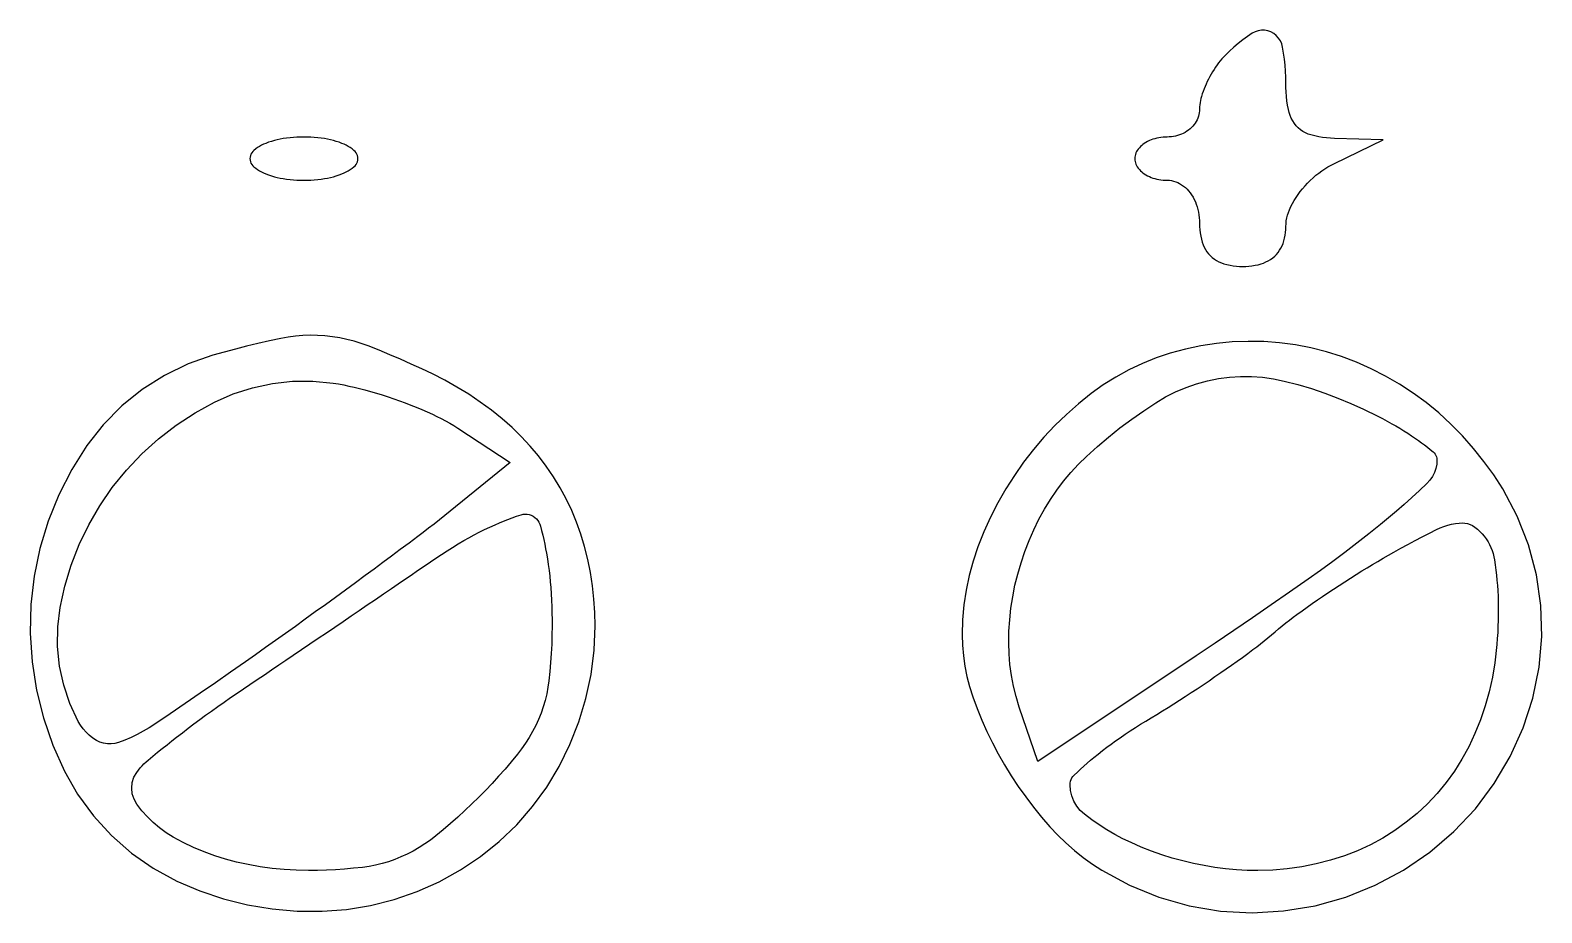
# Model space of a CAD drawing. Header units: millimetres. Extents: x -134 to 134, y -49 to 49.
# Drawn here: x -95.47 to -88.27, y -17.52 to -13.32 of the extents above; entities that cross this region are included whole.
import ezdxf

# ---------------------------------------------------------------- set-up
doc = ezdxf.new("R2010")
doc.units = ezdxf.units.MM
doc.header["$LTSCALE"] = 10
doc.header["$MEASUREMENT"] = 0

# ---------------------------------------------------------------- blocks, each defined once
blk = doc.blocks.new('DT0B-ULTRA_v_1')
at = {"color": 7, "linetype": 'Continuous', "lineweight": -3}
for points in [[(-89.7746, -13.4359, 0), (-89.7832, -13.4447, 0), (-89.7915, -13.4539, 0), (-89.7996, -13.4633, 0), (-89.8073, -13.4729, 0), (-89.8147, -13.4828, 0), (-89.8218, -13.4929, 0), (-89.8292, -13.504, 0), (-89.8363, -13.5154, 0), (-89.8431, -13.5268, 0), (-89.8496, -13.5385, 0), (-89.8558, -13.5503, 0), (-89.8617, -13.5622, 0), (-89.867, -13.5737, 0), (-89.8721, -13.5853, 0), (-89.8768, -13.597, 0), (-89.8812, -13.6088, 0), (-89.8853, -13.6207, 0), (-89.8891, -13.6328, 0), (-89.8918, -13.6426, 0), (-89.894, -13.6525, 0), (-89.8957, -13.6625, 0), (-89.897, -13.6726, 0), (-89.8977, -13.6827, 0), (-89.898, -13.6929, 0), (-89.8983, -13.7017, 0), (-89.8993, -13.7104, 0), (-89.901, -13.719, 0), (-89.9033, -13.7275, 0), (-89.9062, -13.7358, 0), (-89.9098, -13.7438, 0), (-89.9141, -13.752, 0), (-89.919, -13.7598, 0), (-89.9244, -13.7672, 0), (-89.9302, -13.7743, 0), (-89.9365, -13.781, 0), (-89.9433, -13.7872, 0), (-89.9508, -13.7934, 0), (-89.9587, -13.799, 0), (-89.9669, -13.8042, 0), (-89.9754, -13.8088, 0), (-89.9842, -13.8129, 0), (-89.9933, -13.8164, 0), (-90.0028, -13.8194, 0), (-90.0125, -13.822, 0), (-90.0223, -13.824, 0), (-90.0322, -13.8254, 0), (-90.0422, -13.8262, 0), (-90.0522, -13.8265, 0), (-90.0621, -13.8267, 0), (-90.072, -13.8274, 0), (-90.0819, -13.8284, 0), (-90.0917, -13.8299, 0), (-90.1015, -13.8318, 0), (-90.1111, -13.8342, 0), (-90.1199, -13.8368, 0), (-90.1286, -13.8398, 0), (-90.137, -13.8434, 0), (-90.1453, -13.8474, 0), (-90.1533, -13.8518, 0), (-90.1611, -13.8567, 0), (-90.1675, -13.8613, 0), (-90.1736, -13.8663, 0), (-90.1794, -13.8717, 0), (-90.1848, -13.8775, 0), (-90.1899, -13.8837, 0), (-90.1945, -13.8901, 0), (-90.198, -13.896, 0), (-90.201, -13.9023, 0), (-90.2033, -13.9088, 0), (-90.205, -13.9155, 0), (-90.206, -13.9224, 0), (-90.2064, -13.9293, 0), (-90.206, -13.9362, 0), (-90.205, -13.9431, 0), (-90.2033, -13.9498, 0), (-90.201, -13.9563, 0), (-90.198, -13.9626, 0), (-90.1945, -13.9685, 0), (-90.1899, -13.9749, 0), (-90.1848, -13.9811, 0), (-90.1794, -13.9869, 0), (-90.1736, -13.9923, 0), (-90.1675, -13.9973, 0), (-90.1611, -14.0019, 0), (-90.1533, -14.0068, 0), (-90.1453, -14.0112, 0), (-90.137, -14.0152, 0), (-90.1286, -14.0188, 0), (-90.1199, -14.0218, 0), (-90.1111, -14.0244, 0), (-90.1015, -14.0268, 0), (-90.0917, -14.0287, 0), (-90.0819, -14.0302, 0), (-90.072, -14.0312, 0), (-90.0621, -14.0319, 0), (-90.0522, -14.0321, 0), (-90.0419, -14.0325, 0), (-90.0316, -14.0339, 0), (-90.0215, -14.0361, 0), (-90.0117, -14.0392, 0), (-90.0021, -14.0431, 0), (-89.993, -14.0479, 0), (-89.9834, -14.0537, 0), (-89.9743, -14.0603, 0), (-89.9657, -14.0674, 0), (-89.9576, -14.0751, 0), (-89.95, -14.0833, 0), (-89.9429, -14.0921, 0), (-89.9357, -14.1023, 0), (-89.9292, -14.1129, 0), (-89.9232, -14.1238, 0), (-89.918, -14.1352, 0), (-89.9134, -14.1468, 0), (-89.9095, -14.1586, 0), (-89.906, -14.1715, 0), (-89.9031, -14.1846, 0), (-89.9009, -14.1977, 0), (-89.8992, -14.211, 0), (-89.8983, -14.2243, 0), (-89.898, -14.2377, 0), (-89.8976, -14.2529, 0), (-89.8965, -14.268, 0), (-89.8947, -14.2831, 0), (-89.8921, -14.298, 0), (-89.8889, -14.3128, 0), (-89.8849, -14.3275, 0), (-89.8808, -14.3394, 0), (-89.8758, -14.351, 0), (-89.8698, -14.3621, 0), (-89.8629, -14.3726, 0), (-89.8551, -14.3826, 0), (-89.8466, -14.3919, 0), (-89.8373, -14.4004, 0), (-89.8273, -14.4082, 0), (-89.8167, -14.4151, 0), (-89.8056, -14.4211, 0), (-89.7941, -14.4262, 0), (-89.7821, -14.4303, 0), (-89.7675, -14.4342, 0), (-89.7527, -14.4375, 0), (-89.7377, -14.44, 0), (-89.7227, -14.4418, 0), (-89.7075, -14.4429, 0), (-89.6924, -14.4433, 0), (-89.6777, -14.4429, 0), (-89.663, -14.4419, 0), (-89.6484, -14.4401, 0), (-89.6339, -14.4377, 0), (-89.6195, -14.4346, 0), (-89.6053, -14.4307, 0), (-89.5934, -14.4267, 0), (-89.5818, -14.4218, 0), (-89.5707, -14.416, 0), (-89.56, -14.4094, 0), (-89.5498, -14.402, 0), (-89.5403, -14.3939, 0), (-89.5317, -14.3853, 0), (-89.5239, -14.376, 0), (-89.5168, -14.3662, 0), (-89.5105, -14.3558, 0), (-89.5051, -14.3449, 0), (-89.5006, -14.3337, 0), (-89.4964, -14.3207, 0), (-89.4929, -14.3075, 0), (-89.4902, -14.2941, 0), (-89.4883, -14.2806, 0), (-89.4872, -14.267, 0), (-89.4868, -14.2534, 0), (-89.4863, -14.2395, 0), (-89.4848, -14.2257, 0), (-89.4825, -14.2121, 0), (-89.4791, -14.1986, 0), (-89.4749, -14.1854, 0), (-89.4697, -14.1725, 0), (-89.4627, -14.1574, 0), (-89.4551, -14.1425, 0), (-89.4469, -14.128, 0), (-89.4381, -14.1138, 0), (-89.4287, -14.1, 0), (-89.4188, -14.0865, 0), (-89.4076, -14.0724, 0), (-89.3958, -14.0588, 0), (-89.3836, -14.0455, 0), (-89.3708, -14.0328, 0), (-89.3576, -14.0205, 0), (-89.3439, -14.0088, 0), (-89.3302, -13.9978, 0), (-89.316, -13.9875, 0), (-89.3014, -13.9777, 0), (-89.2865, -13.9685, 0), (-89.2711, -13.9599, 0), (-89.2555, -13.952, 0), (-89.0242, -13.8404, 0), (-89.2555, -13.8335, 0), (-89.2744, -13.8325, 0), (-89.2932, -13.8308, 0), (-89.312, -13.8284, 0), (-89.3306, -13.8252, 0), (-89.3492, -13.8213, 0), (-89.3675, -13.8166, 0), (-89.3807, -13.8123, 0), (-89.3934, -13.8067, 0), (-89.4056, -13.7999, 0), (-89.417, -13.792, 0), (-89.4276, -13.783, 0), (-89.4372, -13.773, 0), (-89.4464, -13.7616, 0), (-89.4544, -13.7494, 0), (-89.4614, -13.7366, 0), (-89.4672, -13.7232, 0), (-89.4718, -13.7093, 0), (-89.4751, -13.6951, 0), (-89.4786, -13.6744, 0), (-89.4816, -13.6535, 0), (-89.4838, -13.6326, 0), (-89.4855, -13.6116, 0), (-89.4864, -13.5906, 0), (-89.4868, -13.5695, 0), (-89.4872, -13.5408, 0), (-89.4885, -13.512, 0), (-89.4907, -13.4834, 0), (-89.4938, -13.4548, 0), (-89.4978, -13.4263, 0), (-89.5026, -13.398, 0), (-89.5067, -13.3827, 0), (-89.5132, -13.3682, 0), (-89.5219, -13.355, 0), (-89.5326, -13.3433, 0), (-89.545, -13.3334, 0), (-89.5588, -13.3256, 0), (-89.5733, -13.3203, 0), (-89.5884, -13.3176, 0), (-89.6038, -13.3174, 0), (-89.6189, -13.3198, 0), (-89.6335, -13.3247, 0), (-89.647, -13.332, 0), (-89.6697, -13.3475, 0), (-89.6919, -13.3637, 0), (-89.7135, -13.3807, 0), (-89.7345, -13.3984, 0), (-89.7549, -13.4168, 0), (-89.7746, -13.4359, 0)], [(-94.4211, -13.9293, 0), (-94.4206, -13.9368, 0), (-94.4189, -13.9441, 0), (-94.4162, -13.9511, 0), (-94.4125, -13.9576, 0), (-94.4078, -13.9635, 0), (-94.4023, -13.9687, 0), (-94.3936, -13.9754, 0), (-94.3846, -13.9816, 0), (-94.3752, -13.9874, 0), (-94.3656, -13.9927, 0), (-94.3557, -13.9976, 0), (-94.3456, -14.0019, 0), (-94.3322, -14.007, 0), (-94.3185, -14.0116, 0), (-94.3047, -14.0156, 0), (-94.2908, -14.0191, 0), (-94.2767, -14.0221, 0), (-94.2625, -14.0246, 0), (-94.2462, -14.0269, 0), (-94.2299, -14.0288, 0), (-94.2135, -14.0302, 0), (-94.1971, -14.0313, 0), (-94.1806, -14.0319, 0), (-94.1641, -14.0321, 0), (-94.1477, -14.0319, 0), (-94.1312, -14.0313, 0), (-94.1148, -14.0302, 0), (-94.0984, -14.0288, 0), (-94.082, -14.0269, 0), (-94.0657, -14.0246, 0), (-94.0515, -14.0221, 0), (-94.0375, -14.0191, 0), (-94.0235, -14.0156, 0), (-94.0097, -14.0116, 0), (-93.9961, -14.007, 0), (-93.9826, -14.0019, 0), (-93.9725, -13.9976, 0), (-93.9627, -13.9927, 0), (-93.953, -13.9874, 0), (-93.9437, -13.9816, 0), (-93.9346, -13.9754, 0), (-93.9259, -13.9687, 0), (-93.9205, -13.9635, 0), (-93.9158, -13.9576, 0), (-93.9121, -13.9511, 0), (-93.9093, -13.9441, 0), (-93.9077, -13.9368, 0), (-93.9071, -13.9293, 0), (-93.9077, -13.9218, 0), (-93.9093, -13.9145, 0), (-93.9121, -13.9075, 0), (-93.9158, -13.901, 0), (-93.9205, -13.8951, 0), (-93.9259, -13.8899, 0), (-93.9346, -13.8832, 0), (-93.9437, -13.877, 0), (-93.953, -13.8712, 0), (-93.9627, -13.8659, 0), (-93.9725, -13.861, 0), (-93.9826, -13.8567, 0), (-93.9961, -13.8516, 0), (-94.0097, -13.847, 0), (-94.0235, -13.843, 0), (-94.0375, -13.8395, 0), (-94.0515, -13.8365, 0), (-94.0657, -13.834, 0), (-94.082, -13.8317, 0), (-94.0984, -13.8298, 0), (-94.1148, -13.8284, 0), (-94.1312, -13.8273, 0), (-94.1477, -13.8267, 0), (-94.1641, -13.8265, 0), (-94.1806, -13.8267, 0), (-94.1971, -13.8273, 0), (-94.2135, -13.8284, 0), (-94.2299, -13.8298, 0), (-94.2462, -13.8317, 0), (-94.2625, -13.834, 0), (-94.2767, -13.8365, 0), (-94.2908, -13.8395, 0), (-94.3047, -13.843, 0), (-94.3185, -13.847, 0), (-94.3322, -13.8516, 0), (-94.3456, -13.8567, 0), (-94.3557, -13.861, 0), (-94.3656, -13.8659, 0), (-94.3752, -13.8712, 0), (-94.3846, -13.877, 0), (-94.3936, -13.8832, 0), (-94.4023, -13.8899, 0), (-94.4078, -13.8951, 0), (-94.4125, -13.901, 0), (-94.4162, -13.9075, 0), (-94.4189, -13.9145, 0), (-94.4206, -13.9218, 0), (-94.4211, -13.9293, 0)], [(-94.5973, -14.8657, 0), (-94.7155, -14.9073, 0), (-94.8283, -14.962, 0), (-94.9342, -15.0292, 0), (-95.0317, -15.1078, 0), (-95.1198, -15.1971, 0), (-95.1971, -15.2957, 0), (-95.2695, -15.4103, 0), (-95.3313, -15.531, 0), (-95.3821, -15.6567, 0), (-95.4213, -15.7865, 0), (-95.4487, -15.9193, 0), (-95.4641, -16.054, 0), (-95.4674, -16.1905, 0), (-95.4586, -16.3268, 0), (-95.4377, -16.4618, 0), (-95.4049, -16.5943, 0), (-95.3605, -16.7235, 0), (-95.3047, -16.8482, 0), (-95.2416, -16.9583, 0), (-95.1668, -17.0609, 0), (-95.0811, -17.1545, 0), (-94.9856, -17.2381, 0), (-94.8814, -17.3107, 0), (-94.7699, -17.3714, 0), (-94.6604, -17.4182, 0), (-94.5476, -17.4561, 0), (-94.4321, -17.4849, 0), (-94.3146, -17.5046, 0), (-94.196, -17.5148, 0), (-94.077, -17.5156, 0), (-93.9614, -17.5069, 0), (-93.847, -17.4882, 0), (-93.7346, -17.4599, 0), (-93.625, -17.422, 0), (-93.5191, -17.3748, 0), (-93.4177, -17.3187, 0), (-93.3225, -17.2548, 0), (-93.2332, -17.1828, 0), (-93.1505, -17.1033, 0), (-93.0751, -17.0169, 0), (-93.0075, -16.9243, 0), (-92.9482, -16.8261, 0), (-92.8967, -16.7215, 0), (-92.854, -16.6131, 0), (-92.8204, -16.5015, 0), (-92.7963, -16.3874, 0), (-92.7817, -16.2718, 0), (-92.7767, -16.1553, 0), (-92.7781, -16.0916, 0), (-92.7823, -16.028, 0), (-92.7893, -15.9647, 0), (-92.7991, -15.9017, 0), (-92.8117, -15.8392, 0), (-92.827, -15.7774, 0), (-92.8445, -15.7192, 0), (-92.8649, -15.662, 0), (-92.8882, -15.6059, 0), (-92.9144, -15.5511, 0), (-92.9433, -15.4976, 0), (-92.9749, -15.4458, 0), (-93.0097, -15.3949, 0), (-93.0469, -15.3457, 0), (-93.0866, -15.2986, 0), (-93.1286, -15.2534, 0), (-93.1728, -15.2105, 0), (-93.2192, -15.1698, 0), (-93.2708, -15.1285, 0), (-93.3241, -15.0893, 0), (-93.3789, -15.0523, 0), (-93.4352, -15.0175, 0), (-93.4929, -14.9851, 0), (-93.5518, -14.9551, 0), (-93.6021, -14.9312, 0), (-93.6526, -14.908, 0), (-93.7034, -14.8854, 0), (-93.7545, -14.8635, 0), (-93.8059, -14.8423, 0), (-93.8576, -14.8218, 0), (-93.8908, -14.8097, 0), (-93.9246, -14.7992, 0), (-93.9588, -14.7904, 0), (-93.9934, -14.7832, 0), (-94.0284, -14.7777, 0), (-94.0635, -14.7739, 0), (-94.0988, -14.7717, 0), (-94.1341, -14.7712, 0), (-94.1694, -14.7724, 0), (-94.2046, -14.7753, 0), (-94.2396, -14.7799, 0), (-94.2744, -14.7862, 0), (-94.3286, -14.7976, 0), (-94.3827, -14.8098, 0), (-94.4366, -14.8227, 0), (-94.4904, -14.8364, 0), (-94.5439, -14.8507, 0), (-94.5973, -14.8657, 0)], [(-90.0375, -14.8563, 0), (-90.1047, -14.8789, 0), (-90.1705, -14.9055, 0), (-90.2346, -14.9359, 0), (-90.2967, -14.97, 0), (-90.3567, -15.0078, 0), (-90.4144, -15.0491, 0), (-90.4742, -15.097, 0), (-90.5317, -15.1477, 0), (-90.5867, -15.201, 0), (-90.6392, -15.2568, 0), (-90.689, -15.315, 0), (-90.736, -15.3756, 0), (-90.7801, -15.4384, 0), (-90.8212, -15.5031, 0), (-90.8593, -15.5698, 0), (-90.8941, -15.6381, 0), (-90.9257, -15.7081, 0), (-90.954, -15.7794, 0), (-90.9767, -15.8469, 0), (-90.9953, -15.9156, 0), (-91.0099, -15.9853, 0), (-91.0204, -16.0557, 0), (-91.0267, -16.1266, 0), (-91.0288, -16.1977, 0), (-91.0273, -16.2479, 0), (-91.0231, -16.2979, 0), (-91.0161, -16.3476, 0), (-91.0064, -16.3968, 0), (-90.9939, -16.4453, 0), (-90.9786, -16.4931, 0), (-90.958, -16.5493, 0), (-90.9355, -16.6047, 0), (-90.9111, -16.6594, 0), (-90.885, -16.7132, 0), (-90.857, -16.7661, 0), (-90.8274, -16.8181, 0), (-90.7953, -16.8701, 0), (-90.7616, -16.9211, 0), (-90.7262, -16.971, 0), (-90.6893, -17.0196, 0), (-90.6507, -17.0671, 0), (-90.6106, -17.1132, 0), (-90.5736, -17.1525, 0), (-90.5348, -17.1899, 0), (-90.4943, -17.2255, 0), (-90.4521, -17.2591, 0), (-90.4084, -17.2906, 0), (-90.3632, -17.3201, 0), (-90.231, -17.392, 0), (-90.0916, -17.4488, 0), (-89.9468, -17.4898, 0), (-89.7984, -17.5146, 0), (-89.6481, -17.5228, 0), (-89.4979, -17.5143, 0), (-89.3482, -17.4893, 0), (-89.2021, -17.4482, 0), (-89.0613, -17.3916, 0), (-88.9274, -17.3201, 0), (-88.802, -17.2345, 0), (-88.6866, -17.136, 0), (-88.5841, -17.027, 0), (-88.4943, -16.9073, 0), (-88.4182, -16.7784, 0), (-88.3569, -16.6419, 0), (-88.311, -16.4995, 0), (-88.2811, -16.3529, 0), (-88.2681, -16.206, 0), (-88.2722, -16.0586, 0), (-88.2932, -15.9126, 0), (-88.331, -15.77, 0), (-88.3849, -15.6327, 0), (-88.4542, -15.5026, 0), (-88.4971, -15.4361, 0), (-88.5434, -15.3719, 0), (-88.5928, -15.3101, 0), (-88.6453, -15.2509, 0), (-88.7008, -15.1945, 0), (-88.759, -15.141, 0), (-88.8185, -15.0919, 0), (-88.8806, -15.0462, 0), (-88.9451, -15.0039, 0), (-89.0119, -14.9652, 0), (-89.0806, -14.9303, 0), (-89.1512, -14.8992, 0), (-89.222, -14.8726, 0), (-89.2941, -14.8501, 0), (-89.3674, -14.8316, 0), (-89.4416, -14.8173, 0), (-89.5165, -14.8073, 0), (-89.5919, -14.8014, 0), (-89.6671, -14.7999, 0), (-89.7422, -14.8026, 0), (-89.8171, -14.8097, 0), (-89.8914, -14.821, 0), (-89.965, -14.8366, 0), (-90.0375, -14.8563, 0)], [(-89.1168, -15.1232, 0), (-89.0942, -15.1341, 0), (-89.0717, -15.1452, 0), (-89.0493, -15.1566, 0), (-89.027, -15.1683, 0), (-89.0049, -15.1801, 0), (-88.9829, -15.1922, 0), (-88.9636, -15.2032, 0), (-88.9445, -15.2144, 0), (-88.9255, -15.226, 0), (-88.9068, -15.2379, 0), (-88.8882, -15.25, 0), (-88.8699, -15.2625, 0), (-88.8554, -15.2726, 0), (-88.841, -15.283, 0), (-88.8268, -15.2935, 0), (-88.8128, -15.3042, 0), (-88.7989, -15.3152, 0), (-88.7851, -15.3263, 0), (-88.7799, -15.3313, 0), (-88.7754, -15.337, 0), (-88.7719, -15.3433, 0), (-88.7693, -15.35, 0), (-88.7677, -15.3571, 0), (-88.7672, -15.3643, 0), (-88.7686, -15.3851, 0), (-88.7727, -15.4056, 0), (-88.7796, -15.4253, 0), (-88.789, -15.4439, 0), (-88.8009, -15.4612, 0), (-88.8149, -15.4766, 0), (-88.8506, -15.5105, 0), (-88.8867, -15.5439, 0), (-88.9232, -15.5767, 0), (-88.9602, -15.6091, 0), (-88.9977, -15.6409, 0), (-89.0356, -15.6722, 0), (-89.0918, -15.7174, 0), (-89.1485, -15.7619, 0), (-89.2058, -15.8057, 0), (-89.2636, -15.8489, 0), (-89.3219, -15.8913, 0), (-89.3807, -15.9331, 0), (-89.4689, -15.9947, 0), (-89.5574, -16.056, 0), (-89.6462, -16.1169, 0), (-89.7351, -16.1776, 0), (-89.8243, -16.2378, 0), (-89.9138, -16.2978, 0), (-90.669, -16.8019, 0), (-90.7565, -16.5423, 0), (-90.7717, -16.4928, 0), (-90.7842, -16.4426, 0), (-90.794, -16.3917, 0), (-90.8011, -16.3404, 0), (-90.8054, -16.2888, 0), (-90.8069, -16.237, 0), (-90.8058, -16.1817, 0), (-90.8023, -16.1265, 0), (-90.7963, -16.0714, 0), (-90.788, -16.0167, 0), (-90.7772, -15.9624, 0), (-90.7641, -15.9086, 0), (-90.7484, -15.8548, 0), (-90.7304, -15.8018, 0), (-90.7101, -15.7495, 0), (-90.6875, -15.6982, 0), (-90.6628, -15.6479, 0), (-90.6359, -15.5988, 0), (-90.6079, -15.553, 0), (-90.5778, -15.5087, 0), (-90.5455, -15.4659, 0), (-90.5111, -15.4248, 0), (-90.4747, -15.3854, 0), (-90.4364, -15.3479, 0), (-90.3846, -15.3012, 0), (-90.3315, -15.256, 0), (-90.277, -15.2125, 0), (-90.2212, -15.1707, 0), (-90.1641, -15.1306, 0), (-90.1059, -15.0923, 0), (-90.0597, -15.0651, 0), (-90.0119, -15.041, 0), (-89.9626, -15.0201, 0), (-89.912, -15.0025, 0), (-89.8603, -14.9883, 0), (-89.8078, -14.9776, 0), (-89.7557, -14.9705, 0), (-89.7031, -14.967, 0), (-89.6505, -14.9671, 0), (-89.598, -14.9708, 0), (-89.5458, -14.9781, 0), (-89.4943, -14.9889, 0), (-89.4296, -15.0059, 0), (-89.3655, -15.0251, 0), (-89.3021, -15.0465, 0), (-89.2395, -15.07, 0), (-89.1777, -15.0956, 0), (-89.1168, -15.1232, 0)], [(-93.4308, -15.2138, 0), (-93.1818, -15.377, 0), (-93.4674, -15.6093, 0), (-93.4928, -15.6299, 0), (-93.5183, -15.6503, 0), (-93.544, -15.6705, 0), (-93.5698, -15.6905, 0), (-93.5958, -15.7104, 0), (-93.6218, -15.7302, 0), (-93.6633, -15.7613, 0), (-93.7048, -15.7924, 0), (-93.7464, -15.8233, 0), (-93.7881, -15.8543, 0), (-93.8298, -15.8851, 0), (-93.8715, -15.9159, 0), (-93.919, -15.9508, 0), (-93.9666, -15.9856, 0), (-94.0142, -16.0203, 0), (-94.0618, -16.0549, 0), (-94.1096, -16.0894, 0), (-94.1574, -16.1239, 0), (-94.2047, -16.1579, 0), (-94.2521, -16.1918, 0), (-94.2995, -16.2256, 0), (-94.347, -16.2594, 0), (-94.3946, -16.293, 0), (-94.4422, -16.3266, 0), (-94.5137, -16.3767, 0), (-94.5854, -16.4267, 0), (-94.6573, -16.4764, 0), (-94.7293, -16.5258, 0), (-94.8015, -16.5751, 0), (-94.8738, -16.6241, 0), (-94.901, -16.6416, 0), (-94.9289, -16.658, 0), (-94.9574, -16.6732, 0), (-94.9866, -16.6872, 0), (-95.0164, -16.7, 0), (-95.0466, -16.7115, 0), (-95.0641, -16.7163, 0), (-95.0821, -16.7185, 0), (-95.1002, -16.7182, 0), (-95.1181, -16.7151, 0), (-95.1353, -16.7096, 0), (-95.1516, -16.7016, 0), (-95.1694, -16.69, 0), (-95.1861, -16.6768, 0), (-95.2015, -16.6622, 0), (-95.2155, -16.6462, 0), (-95.228, -16.629, 0), (-95.2389, -16.6107, 0), (-95.2782, -16.5263, 0), (-95.308, -16.4379, 0), (-95.3277, -16.3469, 0), (-95.3372, -16.2542, 0), (-95.3364, -16.161, 0), (-95.3253, -16.0685, 0), (-95.3029, -15.966, 0), (-95.2727, -15.8657, 0), (-95.2346, -15.768, 0), (-95.189, -15.6735, 0), (-95.1362, -15.583, 0), (-95.0764, -15.4968, 0), (-95.009, -15.414, 0), (-94.9354, -15.3367, 0), (-94.8561, -15.2651, 0), (-94.7716, -15.1999, 0), (-94.6824, -15.1412, 0), (-94.589, -15.0896, 0), (-94.5005, -15.0506, 0), (-94.4085, -15.0208, 0), (-94.3139, -15.0006, 0), (-94.2177, -14.9902, 0), (-94.121, -14.9897, 0), (-94.0248, -14.9991, 0), (-93.9995, -15.0031, 0), (-93.9743, -15.0077, 0), (-93.9492, -15.0127, 0), (-93.9242, -15.0182, 0), (-93.8993, -15.0242, 0), (-93.8745, -15.0307, 0), (-93.8465, -15.0386, 0), (-93.8185, -15.0468, 0), (-93.7907, -15.0554, 0), (-93.763, -15.0644, 0), (-93.7354, -15.0737, 0), (-93.708, -15.0835, 0), (-93.6815, -15.0933, 0), (-93.6551, -15.1034, 0), (-93.6288, -15.1139, 0), (-93.6027, -15.1248, 0), (-93.5767, -15.136, 0), (-93.5509, -15.1476, 0), (-93.5302, -15.1573, 0), (-93.5098, -15.1676, 0), (-93.4896, -15.1784, 0), (-93.4697, -15.1897, 0), (-93.4501, -15.2015, 0), (-93.4308, -15.2138, 0)], [(-92.9819, -16.1558, 0), (-92.9824, -16.1994, 0), (-92.9836, -16.243, 0), (-92.9857, -16.2866, 0), (-92.9887, -16.3301, 0), (-92.9925, -16.3735, 0), (-92.9971, -16.4169, 0), (-93.0015, -16.4485, 0), (-93.0075, -16.4798, 0), (-93.0149, -16.5108, 0), (-93.0239, -16.5414, 0), (-93.0343, -16.5715, 0), (-93.0461, -16.6011, 0), (-93.0596, -16.6307, 0), (-93.0745, -16.6596, 0), (-93.0906, -16.6878, 0), (-93.1081, -16.7153, 0), (-93.1268, -16.7419, 0), (-93.1468, -16.7676, 0), (-93.1761, -16.803, 0), (-93.206, -16.8378, 0), (-93.2365, -16.8722, 0), (-93.2676, -16.9061, 0), (-93.2992, -16.9394, 0), (-93.3315, -16.9722, 0), (-93.3641, -17.0043, 0), (-93.3973, -17.0358, 0), (-93.4311, -17.0668, 0), (-93.4653, -17.0972, 0), (-93.5001, -17.127, 0), (-93.5354, -17.1562, 0), (-93.561, -17.1762, 0), (-93.5876, -17.1949, 0), (-93.615, -17.2124, 0), (-93.6432, -17.2286, 0), (-93.6721, -17.2435, 0), (-93.7017, -17.257, 0), (-93.7311, -17.2689, 0), (-93.7611, -17.2793, 0), (-93.7916, -17.2883, 0), (-93.8224, -17.2958, 0), (-93.8536, -17.3019, 0), (-93.885, -17.3064, 0), (-93.9278, -17.311, 0), (-93.9706, -17.3149, 0), (-94.0135, -17.3178, 0), (-94.0565, -17.32, 0), (-94.0995, -17.3213, 0), (-94.1425, -17.3217, 0), (-94.2001, -17.3205, 0), (-94.2576, -17.3172, 0), (-94.315, -17.3115, 0), (-94.372, -17.3036, 0), (-94.4288, -17.2935, 0), (-94.4851, -17.2812, 0), (-94.5374, -17.2673, 0), (-94.5889, -17.251, 0), (-94.6397, -17.2322, 0), (-94.6895, -17.2111, 0), (-94.7383, -17.1876, 0), (-94.7859, -17.1619, 0), (-94.8192, -17.1411, 0), (-94.8511, -17.1181, 0), (-94.8812, -17.0929, 0), (-94.9094, -17.0655, 0), (-94.9356, -17.0363, 0), (-94.9597, -17.0052, 0), (-94.973, -16.9819, 0), (-94.9813, -16.9563, 0), (-94.9842, -16.9296, 0), (-94.9815, -16.9028, 0), (-94.9734, -16.8772, 0), (-94.9602, -16.8538, 0), (-94.9523, -16.843, 0), (-94.9439, -16.8326, 0), (-94.935, -16.8226, 0), (-94.9257, -16.813, 0), (-94.916, -16.8038, 0), (-94.906, -16.7951, 0), (-94.8836, -16.7766, 0), (-94.8611, -16.7582, 0), (-94.8386, -16.74, 0), (-94.8159, -16.7219, 0), (-94.7932, -16.7039, 0), (-94.7703, -16.686, 0), (-94.7429, -16.6648, 0), (-94.7154, -16.6438, 0), (-94.6877, -16.623, 0), (-94.6599, -16.6023, 0), (-94.6319, -16.5818, 0), (-94.6039, -16.5615, 0), (-94.5737, -16.54, 0), (-94.5434, -16.5185, 0), (-94.513, -16.4973, 0), (-94.4825, -16.4762, 0), (-94.4519, -16.4552, 0), (-94.4211, -16.4345, 0), (-94.3868, -16.4113, 0), (-94.3524, -16.3882, 0), (-94.3181, -16.365, 0), (-94.2837, -16.3418, 0), (-94.2494, -16.3186, 0), (-94.2151, -16.2954, 0), (-94.1755, -16.2686, 0), (-94.1359, -16.2418, 0), (-94.0963, -16.215, 0), (-94.0567, -16.1882, 0), (-94.0172, -16.1613, 0), (-93.9776, -16.1344, 0), (-93.939, -16.1082, 0), (-93.9005, -16.082, 0), (-93.8619, -16.0558, 0), (-93.8234, -16.0296, 0), (-93.7848, -16.0033, 0), (-93.7463, -15.977, 0), (-93.7154, -15.9559, 0), (-93.6844, -15.9348, 0), (-93.6535, -15.9137, 0), (-93.6226, -15.8925, 0), (-93.5917, -15.8713, 0), (-93.5608, -15.8501, 0), (-93.5349, -15.8326, 0), (-93.5087, -15.8153, 0), (-93.4823, -15.7984, 0), (-93.4557, -15.7818, 0), (-93.4289, -15.7655, 0), (-93.4019, -15.7496, 0), (-93.3777, -15.7358, 0), (-93.3533, -15.7225, 0), (-93.3287, -15.7096, 0), (-93.3038, -15.6972, 0), (-93.2787, -15.6852, 0), (-93.2534, -15.6737, 0), (-93.2331, -15.6649, 0), (-93.2127, -15.6565, 0), (-93.1922, -15.6484, 0), (-93.1715, -15.6406, 0), (-93.1507, -15.6332, 0), (-93.1298, -15.6262, 0), (-93.1202, -15.6238, 0), (-93.1103, -15.6228, 0), (-93.1004, -15.6233, 0), (-93.0907, -15.6252, 0), (-93.0813, -15.6284, 0), (-93.0726, -15.633, 0), (-93.0643, -15.6389, 0), (-93.0569, -15.6457, 0), (-93.0504, -15.6534, 0), (-93.0448, -15.6618, 0), (-93.0404, -15.6709, 0), (-93.0372, -15.6805, 0), (-93.0316, -15.7018, 0), (-93.0263, -15.7232, 0), (-93.0214, -15.7447, 0), (-93.0168, -15.7663, 0), (-93.0125, -15.788, 0), (-93.0086, -15.8097, 0), (-93.0041, -15.8368, 0), (-93.0001, -15.8639, 0), (-92.9965, -15.8911, 0), (-92.9934, -15.9183, 0), (-92.9908, -15.9456, 0), (-92.9886, -15.973, 0), (-92.9865, -16.0034, 0), (-92.9849, -16.0339, 0), (-92.9836, -16.0643, 0), (-92.9827, -16.0948, 0), (-92.9821, -16.1253, 0), (-92.9819, -16.1558, 0)], [(-88.4919, -16.3315, 0), (-88.5032, -16.4008, 0), (-88.5183, -16.4694, 0), (-88.5373, -16.537, 0), (-88.5599, -16.6035, 0), (-88.5863, -16.6685, 0), (-88.6163, -16.732, 0), (-88.6485, -16.791, 0), (-88.6845, -16.8479, 0), (-88.724, -16.9023, 0), (-88.7669, -16.9541, 0), (-88.813, -17.0031, 0), (-88.8621, -17.0491, 0), (-88.9139, -17.0918, 0), (-88.9684, -17.131, 0), (-89.0253, -17.1668, 0), (-89.0843, -17.1988, 0), (-89.1452, -17.2271, 0), (-89.2078, -17.2514, 0), (-89.2745, -17.2727, 0), (-89.3422, -17.2903, 0), (-89.4108, -17.304, 0), (-89.4801, -17.3138, 0), (-89.5498, -17.3197, 0), (-89.6197, -17.3217, 0), (-89.6713, -17.3207, 0), (-89.7228, -17.3179, 0), (-89.7742, -17.3132, 0), (-89.8254, -17.3067, 0), (-89.8763, -17.2983, 0), (-89.9269, -17.2881, 0), (-89.9777, -17.2759, 0), (-90.028, -17.2619, 0), (-90.0778, -17.2462, 0), (-90.1271, -17.2287, 0), (-90.1756, -17.2096, 0), (-90.2235, -17.1887, 0), (-90.2628, -17.1699, 0), (-90.3012, -17.1495, 0), (-90.3389, -17.1276, 0), (-90.3756, -17.1043, 0), (-90.4114, -17.0796, 0), (-90.4463, -17.0535, 0), (-90.4662, -17.0353, 0), (-90.4831, -17.0144, 0), (-90.4967, -16.9912, 0), (-90.5067, -16.9661, 0), (-90.5127, -16.9399, 0), (-90.5148, -16.913, 0), (-90.5142, -16.9044, 0), (-90.5125, -16.896, 0), (-90.5096, -16.8878, 0), (-90.5057, -16.8801, 0), (-90.5009, -16.873, 0), (-90.4951, -16.8665, 0), (-90.4799, -16.8521, 0), (-90.4646, -16.8378, 0), (-90.4491, -16.8237, 0), (-90.4334, -16.8099, 0), (-90.4176, -16.7962, 0), (-90.4015, -16.7827, 0), (-90.3813, -16.7663, 0), (-90.3609, -16.7501, 0), (-90.3403, -16.7343, 0), (-90.3194, -16.7188, 0), (-90.2983, -16.7035, 0), (-90.2769, -16.6886, 0), (-90.2527, -16.6722, 0), (-90.2284, -16.656, 0), (-90.2038, -16.6401, 0), (-90.1791, -16.6244, 0), (-90.1543, -16.609, 0), (-90.1293, -16.5938, 0), (-90.1019, -16.5774, 0), (-90.0746, -16.5607, 0), (-90.0475, -16.5439, 0), (-90.0204, -16.5269, 0), (-89.9934, -16.5097, 0), (-89.9666, -16.4924, 0), (-89.938, -16.4738, 0), (-89.9096, -16.455, 0), (-89.8812, -16.436, 0), (-89.8529, -16.4169, 0), (-89.8247, -16.3977, 0), (-89.7966, -16.3783, 0), (-89.7709, -16.3604, 0), (-89.7452, -16.3423, 0), (-89.7197, -16.3241, 0), (-89.6942, -16.3058, 0), (-89.6688, -16.2873, 0), (-89.6436, -16.2687, 0), (-89.6255, -16.2552, 0), (-89.6077, -16.2414, 0), (-89.59, -16.2274, 0), (-89.5725, -16.2132, 0), (-89.5553, -16.1987, 0), (-89.5382, -16.184, 0), (-89.5214, -16.1696, 0), (-89.5043, -16.1554, 0), (-89.4871, -16.1415, 0), (-89.4697, -16.1278, 0), (-89.4521, -16.1144, 0), (-89.4343, -16.1013, 0), (-89.41, -16.0838, 0), (-89.3857, -16.0664, 0), (-89.3612, -16.0492, 0), (-89.3367, -16.0322, 0), (-89.312, -16.0153, 0), (-89.2873, -15.9985, 0), (-89.2606, -15.9807, 0), (-89.2338, -15.963, 0), (-89.2069, -15.9455, 0), (-89.1799, -15.9282, 0), (-89.1528, -15.9111, 0), (-89.1256, -15.8941, 0), (-89.1004, -15.8786, 0), (-89.0751, -15.8633, 0), (-89.0497, -15.8482, 0), (-89.0242, -15.8333, 0), (-88.9985, -15.8186, 0), (-88.9728, -15.8041, 0), (-88.9392, -15.7855, 0), (-88.9054, -15.7672, 0), (-88.8715, -15.7492, 0), (-88.8375, -15.7315, 0), (-88.8033, -15.7141, 0), (-88.769, -15.697, 0), (-88.7518, -15.6892, 0), (-88.7342, -15.6823, 0), (-88.7162, -15.6765, 0), (-88.698, -15.6718, 0), (-88.6795, -15.6681, 0), (-88.6608, -15.6655, 0), (-88.6478, -15.6649, 0), (-88.6349, -15.6659, 0), (-88.6222, -15.6684, 0), (-88.6099, -15.6725, 0), (-88.5982, -15.6781, 0), (-88.5873, -15.6851, 0), (-88.5748, -15.6948, 0), (-88.563, -15.7054, 0), (-88.552, -15.7168, 0), (-88.5418, -15.7289, 0), (-88.5324, -15.7416, 0), (-88.524, -15.755, 0), (-88.5166, -15.7685, 0), (-88.5102, -15.7824, 0), (-88.5046, -15.7966, 0), (-88.4999, -15.8112, 0), (-88.4961, -15.826, 0), (-88.4933, -15.8411, 0), (-88.4897, -15.8653, 0), (-88.4865, -15.8895, 0), (-88.4837, -15.9138, 0), (-88.4814, -15.9382, 0), (-88.4794, -15.9626, 0), (-88.4778, -15.987, 0), (-88.4765, -16.0154, 0), (-88.4756, -16.0439, 0), (-88.4752, -16.0724, 0), (-88.4752, -16.1008, 0), (-88.4757, -16.1293, 0), (-88.4767, -16.1578, 0), (-88.4781, -16.1868, 0), (-88.48, -16.2159, 0), (-88.4823, -16.2448, 0), (-88.4851, -16.2738, 0), (-88.4883, -16.3027, 0), (-88.4919, -16.3315, 0)]]:
    blk.add_polyline3d(points, dxfattribs=at)

msp = doc.modelspace()

# ---------------------------------------------------------------- block references
msp.add_blockref('DT0B-ULTRA_v_1', (0, 0))

doc.saveas('drawing.dxf')
